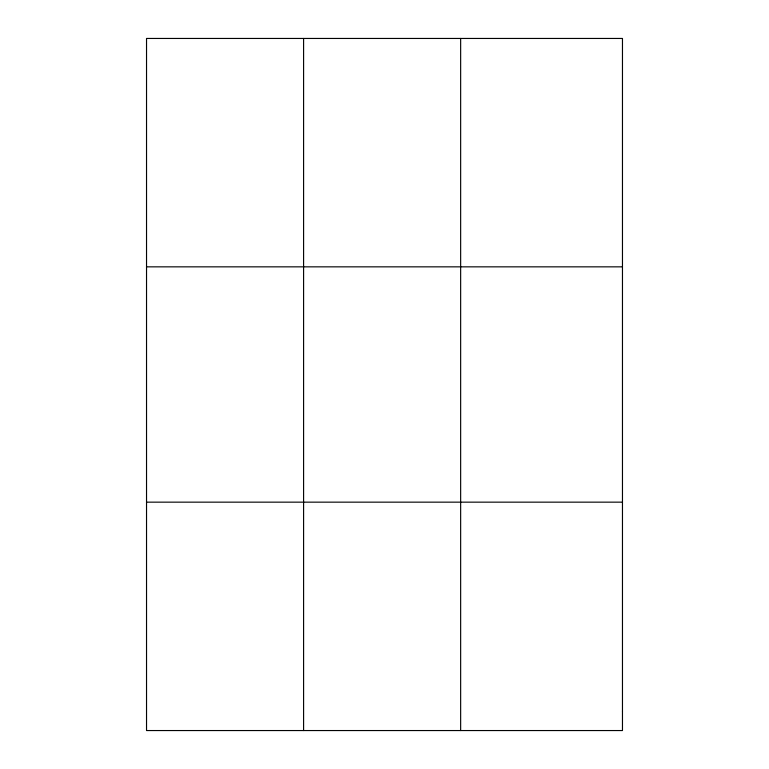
<?xml version="1.0" encoding="UTF-8"?>
<svg xmlns="http://www.w3.org/2000/svg" width="769" height="769" viewBox="0 0 769 769"><rect width="100%" height="100%" fill="white"/><g stroke="black" fill="none" stroke-linecap="round" stroke-linejoin="round"><path stroke-width="1.15" d="M303.592 730.55L303.592 38.45M460.65 730.55L460.65 38.45M146.533 266.843L622.467 266.843M146.533 502.157L622.467 502.157M622.467 711.517L622.467 730.55L146.533 730.55L146.533 38.45L622.467 38.45L622.467 711.517"/></g></svg>
